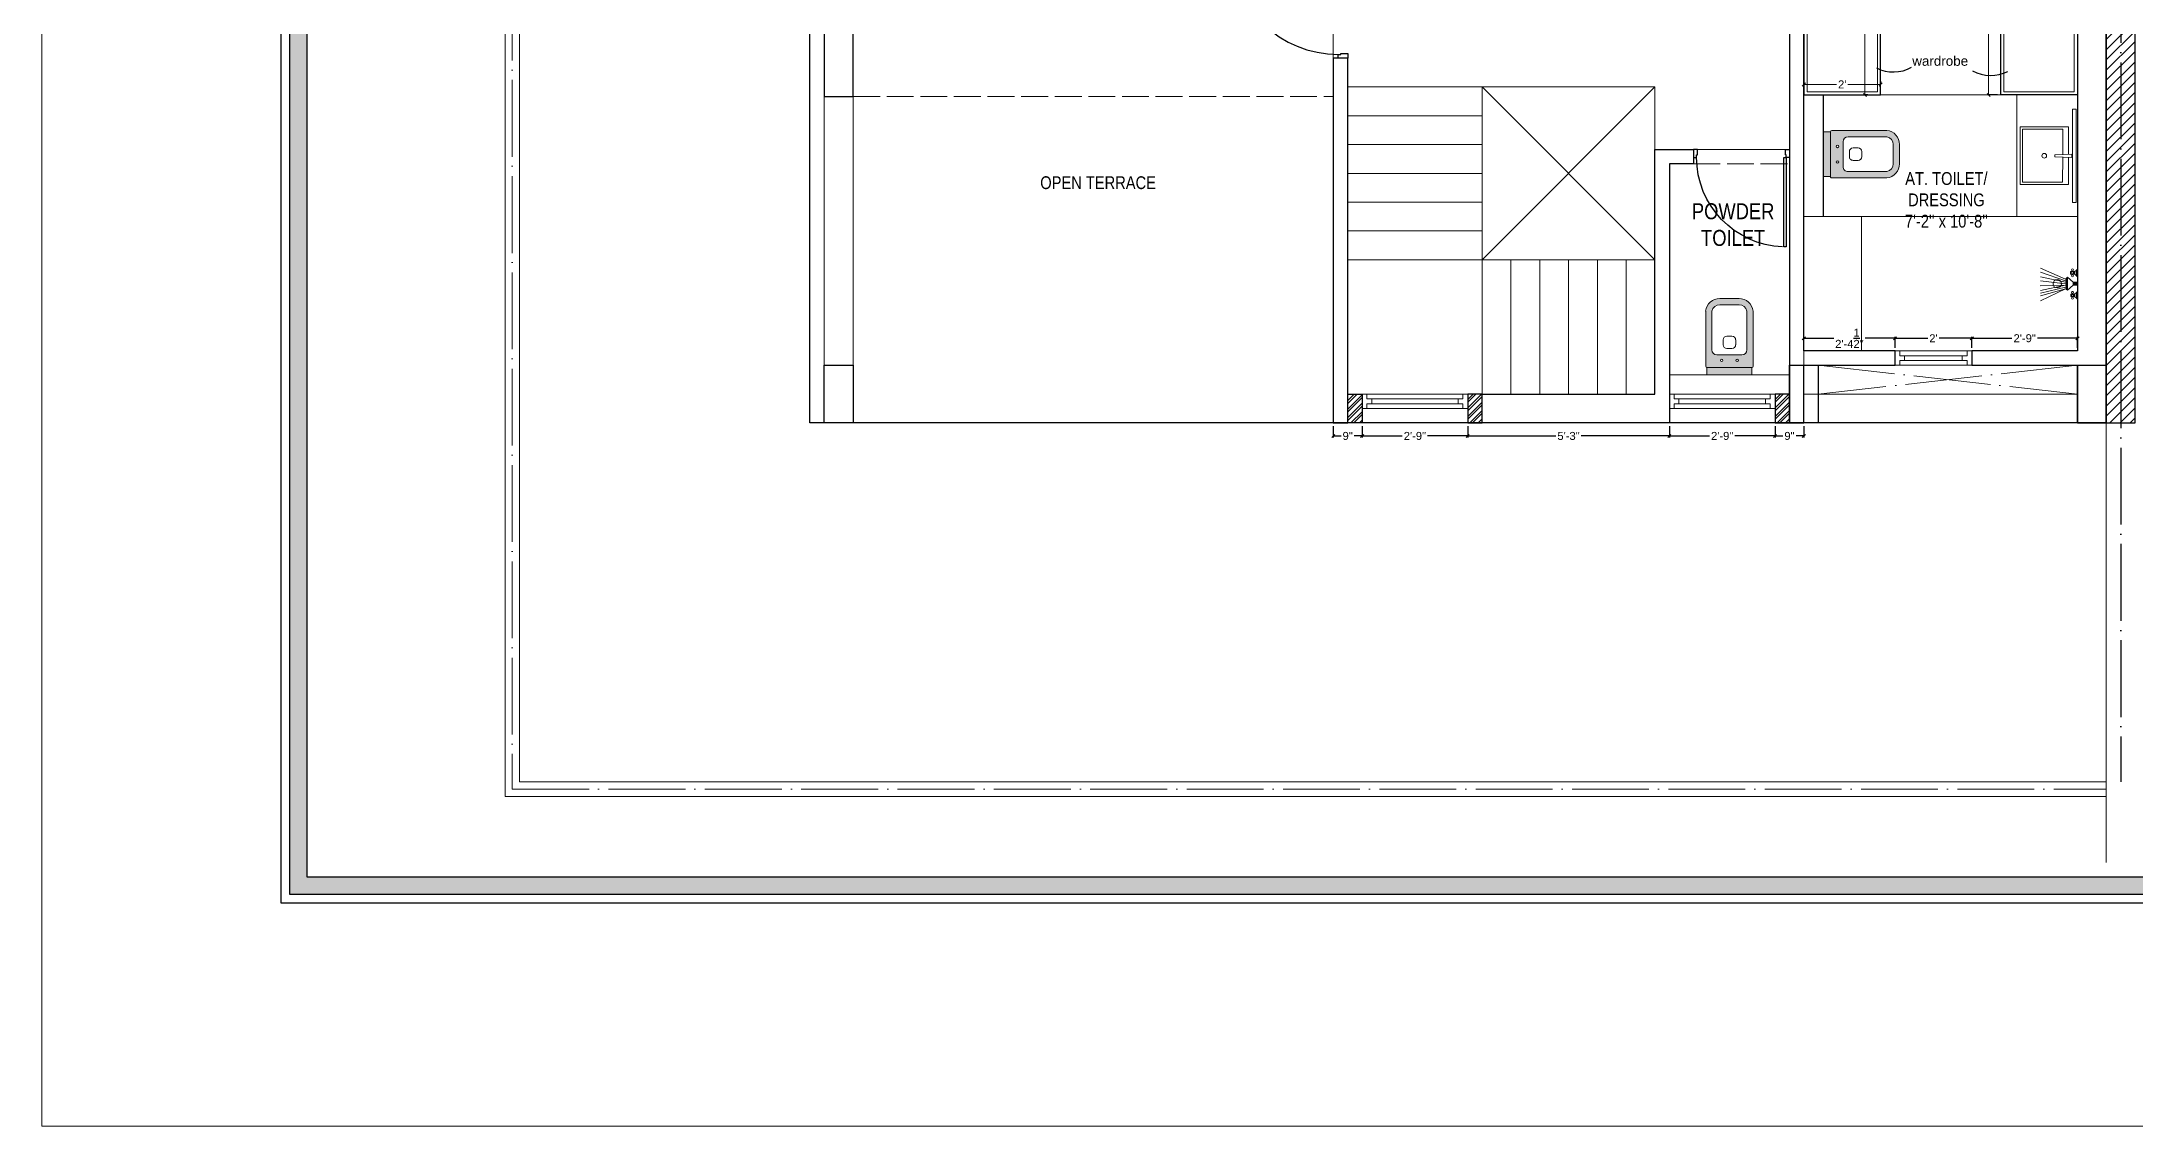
# Model space of a CAD drawing. Header units: millimetres. Extents: x 56222 to 3066687, y -650199 to -121287.
# Drawn here: x 149748 to 150402, y -178336 to -177997 of the extents above; entities that cross this region are included whole.
import ezdxf

# ---------------------------------------------------------------- set-up
doc = ezdxf.new("R2010")
doc.units = ezdxf.units.MM
doc.header["$MEASUREMENT"] = 0
doc.header["$PDMODE"] = 35
doc.linetypes.add('ACAD_ISO02W100', pattern=[15, 12, -3])
doc.linetypes.add('ACAD_ISO04W100', pattern=[30, 24, -3, 0, -3])
doc.layers.get('Defpoints').update_dxf_attribs({"color": 220})
doc.layers.add('AR DOOR', color=40, linetype='Continuous')
doc.layers.add('AR ELE-5', color=134, linetype='Continuous')
for name, color, linetype, lineweight in [('COLUMN', 1, 'Continuous', 30), ('dim05', 1, 'Continuous', 13), ('ELEVATION ( SPIRAL STAIR )', 250, 'Continuous', 9), ('FIRST FLOOR', 7, 'Continuous', 9), ('FIRST FLOOR ( TEXT )', 7, 'Continuous', 9), ('FIRST FLOOR_( STAIR )', 251, 'Continuous', 9), ('FURNITURE', 32, 'Continuous', 9), ('GROUND FLOOR', 7, 'Continuous', 9), ('GROUND FLOOR  ( HATCH )', 251, 'Continuous', 9), ('GROUND FLOOR  ( PLINE )', 251, 'Continuous', 30), ('Labelling', 1, 'Continuous', 25), ('NAME PLATE', 7, 'Continuous', 25), ('SECOND FLOOR', 7, 'Continuous', 9), ('SECOND FLOOR  ( PLINE )', 251, 'Continuous', 30), ('SECOND FLOOR ( DW_RAIL )', 7, 'Continuous', 9), ('SECOND FLOOR ( PLine )', 7, 'Continuous', 30), ('SECOND FLOOR ( TEXT )', 7, 'Continuous', 9), ('UTILITY', 48, 'Continuous', 9), ('wall', 7, 'Continuous', 30), ('X_PLOT', 1, 'Continuous', 9), ('XX~SLAB ( BEAM )~ ( DIM )', 7, 'Continuous', 9)]:
    doc.layers.add(name, color=color, linetype=linetype, lineweight=lineweight)
doc.layers.add('XX~SLAB ( PLINE )', color=251, linetype='Continuous', plot=False)
doc.styles.add('Arial', font='arial.ttf')
doc.styles.add("Cn_BT_0'-0", font='swissc.ttf')
doc.styles.add('KATHA', font='swissc.ttf')
doc.styles.get("Standard").update_dxf_attribs({"font": 'arial.ttf', "height": 6})
doc.styles.add('style4', font='ARIALN.TTF')
doc.dimstyles.new('ISO-25', dxfattribs={"dimtxt": 2.5, "dimasz": 1, "dimexe": 0.5, "dimexo": 1, "dimtad": 0, "dimdec": 1, "dimlunit": 4, "dimtxsty": 'Standard', "dimblk": 'OBLIQUE', "dimcen": 2.5, "dimclrd": 1, "dimclre": 1, "dimclrt": 5, "dimadec": 0, "dimazin": 0, "dimtfac": 1, "dimtdec": 1, "dimtmove": 0, "dimatfit": 3, "dimfxl": 1, "dimlwd": -1, "dimarcsym": 0})

# ---------------------------------------------------------------- blocks, each defined once
blk = doc.blocks.new('LAYOUT FILE')
at = {"layer": 'NAME PLATE', "true_color": 0xd39e00}
h = blk.add_hatch(color=42, dxfattribs=at)
h.paths.add_polyline_path([(3346889.83, -513806.18), (3346889.83, -514260.7), (3347535.56, -514260.7), (3347535.56, -513806.18)])
h.paths.add_polyline_path([(3346894.36, -513810.71), (3347531.03, -513810.71), (3347531.03, -514256.17), (3346894.36, -514256.17)], flags=16)
at = {"layer": 'NAME PLATE', "color": 42, "true_color": 0xd39e00}
for points in [[(3346887.56, -513803.91), (3347537.83, -513803.91), (3347537.83, -514262.96), (3346887.56, -514262.96)], [(3346889.83, -513806.18), (3347535.56, -513806.18), (3347535.56, -514260.7), (3346889.83, -514260.7)], [(3346894.36, -513810.71), (3347531.03, -513810.71), (3347531.03, -514256.17), (3346894.36, -514256.17)]]:
    blk.add_lwpolyline(points, close=True, dxfattribs=at)
blk = doc.blocks.new('A$C3EC62B37')
at = {"layer": 'FURNITURE', "lineweight": 30, "ltscale": 0.25, "true_color": 0xffffff}
h = blk.add_hatch(color=7, dxfattribs=at)
h.dxf.hatch_style = 1
h.paths.add_polyline_path([(-12.22, 0), (-12.22, 2.35), (-26.26, 2.35), (-26.26, 0)])
h.paths.add_polyline_path([(-26.26, 2.35), (-12.22, 2.35, 0.414214), (-11.83, 2.74), (-11.83, 19.96, 0.388639), (-16.24, 23.87), (-22.38, 23.87, 0.379499), (-26.65, 19.96), (-26.65, 2.74, 0.414214)])
h.paths.add_polyline_path([(-15.35, 6.26), (-23.13, 6.26, -0.414214), (-24.7, 7.83), (-24.7, 19.96, -0.349567), (-22.37, 21.91), (-16.24, 21.91, -0.364948), (-13.78, 19.96), (-13.78, 7.83, -0.414214)], flags=16)
h.paths.add_polyline_path([(-18.46, 8.22), (-20.02, 8.22, -0.414214), (-21.2, 9.39), (-21.2, 10.96, -0.414214), (-20.02, 12.13), (-18.46, 12.13, -0.414214), (-17.28, 10.96), (-17.28, 9.39, -0.414214)], flags=0)
h.paths.add_polyline_path([(-22.06, 4.53, -1), (-21.27, 4.53, -1)], flags=16)
at = {"layer": 'FURNITURE', "color": 0, "linetype": 'ByBlock', "lineweight": -2}
for p, q in [((-26.65, 2.74), (-26.65, 19.96)), ((-24.7, 7.83), (-24.7, 19.96)), ((-22.24, 23.87), (-16.24, 23.87)), ((-22.24, 21.91), (-16.24, 21.91)), ((-13.78, 7.83), (-13.78, 19.96)), ((-11.83, 2.74), (-11.83, 19.96)), ((-21.2, 9.39), (-21.2, 10.96)), ((-20.02, 12.13), (-18.46, 12.13)), ((-20.02, 8.22), (-18.46, 8.22)), ((-17.28, 9.39), (-17.28, 10.96)), ((-26.26, 2.35), (-12.22, 2.35)), ((-26.26, 2.35), (-26.26, 0)), ((-26.26, 0), (-12.22, 0)), ((-26.26, 0), (-12.22, 0)), ((-23.13, 6.26), (-15.35, 6.26)), ((-12.22, 2.35), (-12.22, 0))]:
    blk.add_line(p, q, dxfattribs=at)
for centre in [(-21.66, 4.53), (-16.81, 4.53)]:
    blk.add_circle(centre, 0.391, dxfattribs=at)
for centre, radius, start, end in [((-22.31, 19.5), 4.37, 89.08725, 174.03952), ((-22.31, 19.48), 2.44, 88.43702, 168.63483), ((-16.17, 19.5), 4.37, 5.96048, 90.91275), ((-16.17, 19.48), 2.44, 11.36517, 91.56298), ((-23.13, 7.83), 1.57, 180, 270), ((-20.02, 10.96), 1.17, 90, 180), ((-20.02, 9.39), 1.17, 180, 270), ((-18.46, 10.96), 1.17, 0, 90), ((-18.46, 9.39), 1.17, 270, 0), ((-15.35, 7.83), 1.57, 270, 0), ((-26.26, 2.74), 0.391, 180, 270), ((-12.22, 2.74), 0.391, 270, 0)]:
    blk.add_arc(centre, radius, start, end, dxfattribs=at)
blk = doc.blocks.new('*U571')
for points in [[(-40, 0), (0, 0), (0, 30), (10, 30), (10, 100), (-40, 100)], [(0, 0), (0, -1120), (30, -1120), (30, 0)], [(1160, 0), (1120, 0), (1120, 30), (1110, 30), (1110, 100), (1160, 100)]]:
    blk.add_lwpolyline(points, close=True)
at = {"layer": 'AR ELE-5', "linetype": 'ByBlock', "ltscale": 15}
blk.add_arc((-2, 1), 1122, 272.373, 359.9653, dxfattribs=at)
blk = doc.blocks.new('*U255')
for points in [[(0, 0), (0, 1120), (-30, 1120), (-30, 0)], [(40, 0), (0, 0), (0, -30), (-10, -30), (-10, -100), (40, -100)], [(-1160, 0), (-1120, 0), (-1120, -30), (-1110, -30), (-1110, -100), (-1160, -100)]]:
    blk.add_lwpolyline(points, close=True)
at = {"layer": 'AR ELE-5', "linetype": 'ByBlock', "ltscale": 15}
blk.add_arc((2, -1), 1122, 92.373, 179.9653, dxfattribs=at)
blk = doc.blocks.new('_Oblique')
at = {"layer": 'wall', "color": 0, "lineweight": -2}
blk.add_line((-0.5, -0.5), (0.5, 0.5), dxfattribs=at)
blk = doc.blocks.new('*D578')
at = {"layer": 'Defpoints', "color": 0, "transparency": 16777216}
for p in [(150359.57, -177966.61), (150355.8, -178014.11), (150359.57, -178014.11)]:
    blk.add_point(p, dxfattribs=at)
at = {"layer": 'dim05', "color": 1, "linetype": 'Continuous', "lineweight": -2, "transparency": 16777216}
for p, q in [((150358.57, -177966.61), (150355.3, -177966.61)), ((150358.57, -178014.11), (150355.3, -178014.11))]:
    blk.add_line(p, q, dxfattribs=at)
at = {"layer": 'dim05', "color": 1, "linetype": 'Continuous', "transparency": 16777216}
for p, q in [((150355.8, -177966.61), (150355.8, -177988.53)), ((150355.8, -178014.11), (150355.8, -177992.18))]:
    blk.add_line(p, q, dxfattribs=at)
at = {"layer": 'dim05', "color": 1, "transparency": 16777216}
for p, rotation in [((150355.8, -177966.61), 90), ((150355.8, -178014.11), 270)]:
    blk.add_blockref('_Oblique', p, dxfattribs=dict(at, rotation=rotation))
at = {"layer": 'dim05', "color": 5, "lineweight": 25, "transparency": 16777216, "insert": (150355.8, -177990.36), "char_height": 2.5, "attachment_point": 5, "rotation": 90, "style": 'Arial'}
blk.add_mtext("4'", dxfattribs=at)
blk = doc.blocks.new('*D579')
at = {"layer": 'Defpoints', "color": 0, "transparency": 16777216}
for p in [(150319.07, -177966.61), (150317.18, -178014.11), (150319.07, -178014.11)]:
    blk.add_point(p, dxfattribs=at)
at = {"layer": 'dim05', "color": 1, "linetype": 'Continuous', "lineweight": -2, "transparency": 16777216}
for p, q in [((150318.07, -177966.61), (150316.68, -177966.61)), ((150318.07, -178014.11), (150316.68, -178014.11))]:
    blk.add_line(p, q, dxfattribs=at)
at = {"layer": 'dim05', "color": 1, "linetype": 'Continuous', "transparency": 16777216}
for p, q in [((150317.18, -177966.61), (150317.18, -177988.53)), ((150317.18, -178014.11), (150317.18, -177992.18))]:
    blk.add_line(p, q, dxfattribs=at)
at = {"layer": 'dim05', "color": 1, "transparency": 16777216}
for p, rotation in [((150317.18, -177966.61), 90), ((150317.18, -178014.11), 270)]:
    blk.add_blockref('_Oblique', p, dxfattribs=dict(at, rotation=rotation))
at = {"layer": 'dim05', "color": 5, "lineweight": 25, "transparency": 16777216, "insert": (150317.18, -177990.36), "char_height": 2.5, "attachment_point": 5, "rotation": 90, "style": 'Arial'}
blk.add_mtext("4'", dxfattribs=at)
blk = doc.blocks.new('*D580')
at = {"layer": 'Defpoints', "color": 0, "transparency": 16777216}
for p in [(150298.07, -178010.8), (150322.07, -178010.8), (150322.07, -178010.8)]:
    blk.add_point(p, dxfattribs=at)
at = {"layer": 'dim05', "color": 1, "linetype": 'Continuous', "lineweight": -2, "transparency": 16777216}
for p, q in [((150298.07, -178009.8), (150298.07, -178010.3)), ((150322.07, -178009.8), (150322.07, -178010.3))]:
    blk.add_line(p, q, dxfattribs=at)
at = {"layer": 'dim05', "color": 1, "linetype": 'Continuous', "transparency": 16777216}
for p, q in [((150298.07, -178010.8), (150308.28, -178010.8)), ((150322.07, -178010.8), (150311.87, -178010.8))]:
    blk.add_line(p, q, dxfattribs=at)
at = {"layer": 'dim05', "color": 1, "transparency": 16777216, "rotation": 180}
blk.add_blockref('_Oblique', (150298.07, -178010.8), dxfattribs=at)
at = {"layer": 'dim05', "color": 1, "transparency": 16777216}
blk.add_blockref('_Oblique', (150322.07, -178010.8), dxfattribs=at)
at = {"layer": 'dim05', "color": 5, "lineweight": 25, "transparency": 16777216, "insert": (150310.07, -178010.8), "char_height": 2.5, "attachment_point": 5, "style": 'Arial'}
blk.add_mtext("2'", dxfattribs=at)
blk = doc.blocks.new('A$C07311617')
at = {"layer": 'UTILITY'}
h = blk.add_hatch(color=7, dxfattribs=at)
h.paths.add_polyline_path([(-3.13, 2.02), (-3.13, 0), (-3.74, 0), (-3.74, 0.46), (-3.74, 1.42)])
h.paths.add_polyline_path([(-3.13, 0), (-3.13, -0.46), (-3.13, -2.02), (-3.74, -1.59), (-3.74, -0.46), (-3.74, 0)])
h = blk.add_hatch(color=7, dxfattribs=at)
h.paths.add_polyline_path([(0, 0.46), (0, 0), (-1.35, 0), (-1.35, 0.46)])
h.paths.add_polyline_path([(0, 0), (0, -0.46), (-1.35, -0.46), (-1.35, 0)])
at = {"layer": 'UTILITY', "color": 7}
for p, q in [((-3.74, 1.42), (-11.52, 4.9)), ((-3.74, 0.94), (-11.52, 3.66)), ((-3.74, 0.46), (-11.52, 2.15)), ((-3.74, 0), (-11.52, 0.93)), ((-3.13, 2.02), (-3.74, 1.42)), ((-3.13, -0.46), (-3.13, 2.02)), ((-1.35, 0.46), (-3.13, 2.02)), ((-3.13, 0.46), (-3.13, 1.42)), ((-1.74, 3.79), (-1.74, 4.05)), ((-1.74, 2.99), (-1.74, 2.72)), ((-1.47, 3.79), (-1.47, 4.05)), ((-1.47, 2.99), (-1.47, 2.72)), ((-1.35, -0.46), (-1.35, 0.46)), ((-1.35, 0.46), (0, 0.46)), ((-0.8, 3.9), (-0.8, 2.88)), ((-0.27, 2.44), (-0.27, 4.33)), ((0, -0.46), (0, 0.46)), ((-3.74, -0.46), (-11.62, -0.61)), ((-3.74, -0.46), (-11.57, -2.09)), ((-3.74, -1.03), (-11.52, -2.96)), ((-3.74, -1.59), (-11.52, -5.3)), ((-3.74, -1.59), (-11.52, -3.73)), ((-3.74, -1.59), (-3.13, -2.02)), ((-3.13, -0.46), (-3.13, -2.02)), ((-1.35, -0.46), (-3.13, -2.02)), ((-1.74, -3.22), (-1.74, -2.95)), ((-1.74, -4.02), (-1.74, -4.29)), ((-1.47, -3.22), (-1.47, -2.95)), ((-1.47, -4.02), (-1.47, -4.29)), ((-1.35, -0.46), (0, -0.46)), ((-0.8, -4.13), (-0.8, -3.11)), ((-0.27, -2.68), (-0.27, -4.56))]:
    blk.add_line(p, q, dxfattribs=at)
for points in [[(-1.35, 0.46), (-3.13, 2.02)], [(-3.13, -2.02), (-1.35, -0.46)]]:
    blk.add_lwpolyline(points, dxfattribs=at)
for points in [[(-1.07, 2.99), (-2.14, 2.99), (-2.14, 3.79), (-1.07, 3.79)], [(-1.07, -3.22), (-2.14, -3.22), (-2.14, -4.02), (-1.07, -4.02)]]:
    blk.add_lwpolyline(points, close=True, dxfattribs=at)
for centre, radius in [((-6.31, 0), 1.33), ((-1.6, 4.32), 0.298), ((-1.6, 3.39), 0.298), ((-1.6, 2.45), 0.298), ((-1.6, -2.69), 0.298), ((-1.6, -3.62), 0.298), ((-1.6, -4.55), 0.298)]:
    blk.add_circle(centre, radius, dxfattribs=at)
for centre, start, end in [((-1.47, 5.26), 285.25514, 344.74494), ((-1.47, 1.52), 15.25506, 74.74486), ((-1.47, -1.75), 285.25514, 344.74494), ((-1.47, -5.49), 15.25506, 74.74486)]:
    blk.add_arc(centre, 1.52, start, end, dxfattribs=at)
blk = doc.blocks.new('*D586')
at = {"layer": 'Defpoints', "color": 0, "transparency": 16777216}
for p in [(150151.07, -178116.61), (150160.07, -178116.61), (150160.07, -178120.7)]:
    blk.add_point(p, dxfattribs=at)
at = {"layer": 'dim05', "color": 5, "linetype": 'Continuous', "lineweight": -2, "transparency": 16777216}
for p, q in [((150151.07, -178117.61), (150151.07, -178121.2)), ((150160.07, -178117.61), (150160.07, -178121.2))]:
    blk.add_line(p, q, dxfattribs=at)
at = {"layer": 'dim05', "color": 5, "linetype": 'Continuous', "lineweight": 30, "transparency": 16777216}
for p, q in [((150151.07, -178120.7), (150153.51, -178120.7)), ((150160.07, -178120.7), (150157.63, -178120.7))]:
    blk.add_line(p, q, dxfattribs=at)
at = {"layer": 'dim05', "color": 5, "lineweight": 30, "transparency": 16777216, "rotation": 180}
blk.add_blockref('_Oblique', (150151.07, -178120.7), dxfattribs=at)
at = {"layer": 'dim05', "color": 5, "lineweight": 30, "transparency": 16777216}
blk.add_blockref('_Oblique', (150160.07, -178120.7), dxfattribs=at)
at = {"layer": 'dim05', "color": 5, "lineweight": 30, "transparency": 16777216, "insert": (150155.57, -178120.7), "char_height": 2.5, "attachment_point": 5, "style": 'Arial'}
blk.add_mtext('9"', dxfattribs=at)
blk = doc.blocks.new('*D587')
at = {"layer": 'Defpoints', "color": 0, "transparency": 16777216}
for p in [(150160.07, -178116.61), (150193.07, -178116.61), (150193.07, -178120.7)]:
    blk.add_point(p, dxfattribs=at)
at = {"layer": 'dim05', "color": 5, "linetype": 'Continuous', "lineweight": -2, "transparency": 16777216}
for p, q in [((150160.07, -178117.61), (150160.07, -178121.2)), ((150193.07, -178117.61), (150193.07, -178121.2))]:
    blk.add_line(p, q, dxfattribs=at)
at = {"layer": 'dim05', "color": 5, "linetype": 'Continuous', "lineweight": 30, "transparency": 16777216}
for p, q in [((150160.07, -178120.7), (150172.6, -178120.7)), ((150193.07, -178120.7), (150180.54, -178120.7))]:
    blk.add_line(p, q, dxfattribs=at)
at = {"layer": 'dim05', "color": 5, "lineweight": 30, "transparency": 16777216, "rotation": 180}
blk.add_blockref('_Oblique', (150160.07, -178120.7), dxfattribs=at)
at = {"layer": 'dim05', "color": 5, "lineweight": 30, "transparency": 16777216}
blk.add_blockref('_Oblique', (150193.07, -178120.7), dxfattribs=at)
at = {"layer": 'dim05', "color": 5, "lineweight": 30, "transparency": 16777216, "insert": (150176.57, -178120.7), "char_height": 2.5, "attachment_point": 5, "style": 'Arial'}
blk.add_mtext('2\'-9"', dxfattribs=at)
blk = doc.blocks.new('*D588')
at = {"layer": 'Defpoints', "color": 0, "transparency": 16777216}
for p in [(150193.07, -178116.61), (150256.07, -178116.61), (150256.07, -178120.7)]:
    blk.add_point(p, dxfattribs=at)
at = {"layer": 'dim05', "color": 5, "linetype": 'Continuous', "lineweight": -2, "transparency": 16777216}
for p, q in [((150193.07, -178117.61), (150193.07, -178121.2)), ((150256.07, -178117.61), (150256.07, -178121.2))]:
    blk.add_line(p, q, dxfattribs=at)
at = {"layer": 'dim05', "color": 5, "linetype": 'Continuous', "lineweight": 30, "transparency": 16777216}
for p, q in [((150193.07, -178120.7), (150220.62, -178120.7)), ((150256.07, -178120.7), (150228.52, -178120.7))]:
    blk.add_line(p, q, dxfattribs=at)
at = {"layer": 'dim05', "color": 5, "lineweight": 30, "transparency": 16777216, "rotation": 180}
blk.add_blockref('_Oblique', (150193.07, -178120.7), dxfattribs=at)
at = {"layer": 'dim05', "color": 5, "lineweight": 30, "transparency": 16777216}
blk.add_blockref('_Oblique', (150256.07, -178120.7), dxfattribs=at)
at = {"layer": 'dim05', "color": 5, "lineweight": 30, "transparency": 16777216, "insert": (150224.57, -178120.7), "char_height": 2.5, "attachment_point": 5, "style": 'Arial'}
blk.add_mtext('5\'-3"', dxfattribs=at)
blk = doc.blocks.new('*D589')
at = {"layer": 'Defpoints', "color": 0, "transparency": 16777216}
for p in [(150256.07, -178116.61), (150289.07, -178116.61), (150289.07, -178120.7)]:
    blk.add_point(p, dxfattribs=at)
at = {"layer": 'dim05', "color": 5, "linetype": 'Continuous', "lineweight": -2, "transparency": 16777216}
for p, q in [((150256.07, -178117.61), (150256.07, -178121.2)), ((150289.07, -178117.61), (150289.07, -178121.2))]:
    blk.add_line(p, q, dxfattribs=at)
at = {"layer": 'dim05', "color": 5, "linetype": 'Continuous', "lineweight": 30, "transparency": 16777216}
for p, q in [((150256.07, -178120.7), (150268.6, -178120.7)), ((150289.07, -178120.7), (150276.54, -178120.7))]:
    blk.add_line(p, q, dxfattribs=at)
at = {"layer": 'dim05', "color": 5, "lineweight": 30, "transparency": 16777216, "rotation": 180}
blk.add_blockref('_Oblique', (150256.07, -178120.7), dxfattribs=at)
at = {"layer": 'dim05', "color": 5, "lineweight": 30, "transparency": 16777216}
blk.add_blockref('_Oblique', (150289.07, -178120.7), dxfattribs=at)
at = {"layer": 'dim05', "color": 5, "lineweight": 30, "transparency": 16777216, "insert": (150272.57, -178120.7), "char_height": 2.5, "attachment_point": 5, "style": 'Arial'}
blk.add_mtext('2\'-9"', dxfattribs=at)
blk = doc.blocks.new('*D590')
at = {"layer": 'Defpoints', "color": 0, "transparency": 16777216}
for p in [(150289.07, -178116.61), (150298.07, -178116.61), (150298.07, -178120.7)]:
    blk.add_point(p, dxfattribs=at)
at = {"layer": 'dim05', "color": 5, "linetype": 'Continuous', "lineweight": -2, "transparency": 16777216}
for p, q in [((150289.07, -178117.61), (150289.07, -178121.2)), ((150298.07, -178117.61), (150298.07, -178121.2))]:
    blk.add_line(p, q, dxfattribs=at)
at = {"layer": 'dim05', "color": 5, "linetype": 'Continuous', "lineweight": 30, "transparency": 16777216}
for p, q in [((150289.07, -178120.7), (150291.51, -178120.7)), ((150298.07, -178120.7), (150295.63, -178120.7))]:
    blk.add_line(p, q, dxfattribs=at)
at = {"layer": 'dim05', "color": 5, "lineweight": 30, "transparency": 16777216, "rotation": 180}
blk.add_blockref('_Oblique', (150289.07, -178120.7), dxfattribs=at)
at = {"layer": 'dim05', "color": 5, "lineweight": 30, "transparency": 16777216}
blk.add_blockref('_Oblique', (150298.07, -178120.7), dxfattribs=at)
at = {"layer": 'dim05', "color": 5, "lineweight": 30, "transparency": 16777216, "insert": (150293.57, -178120.7), "char_height": 2.5, "attachment_point": 5, "style": 'Arial'}
blk.add_mtext('9"', dxfattribs=at)
blk = doc.blocks.new('*D591')
at = {"layer": 'Defpoints', "color": 0, "transparency": 16777216}
for p in [(150326.57, -178090.16), (150298.07, -178094.11), (150326.57, -178094.11)]:
    blk.add_point(p, dxfattribs=at)
at = {"layer": 'dim05', "color": 5, "linetype": 'Continuous', "lineweight": -2, "transparency": 16777216}
for p, q in [((150298.07, -178093.11), (150298.07, -178089.66)), ((150326.57, -178093.11), (150326.57, -178089.66))]:
    blk.add_line(p, q, dxfattribs=at)
at = {"layer": 'dim05', "color": 5, "linetype": 'Continuous', "lineweight": 30, "transparency": 16777216}
for p, q in [((150298.07, -178090.16), (150307.44, -178090.16)), ((150326.57, -178090.16), (150317.2, -178090.16))]:
    blk.add_line(p, q, dxfattribs=at)
at = {"layer": 'dim05', "color": 5, "lineweight": 30, "transparency": 16777216, "rotation": 180}
blk.add_blockref('_Oblique', (150298.07, -178090.16), dxfattribs=at)
at = {"layer": 'dim05', "color": 5, "lineweight": 30, "transparency": 16777216}
blk.add_blockref('_Oblique', (150326.57, -178090.16), dxfattribs=at)
at = {"layer": 'dim05', "color": 5, "lineweight": 30, "transparency": 16777216, "insert": (150312.32, -178090.16), "char_height": 2.5, "attachment_point": 5, "style": 'Arial'}
blk.add_mtext('2\'-4{\\H1x;\\S1/2;}"', dxfattribs=at)
blk = doc.blocks.new('*D582')
at = {"layer": 'Defpoints', "color": 0, "transparency": 16777216}
for p in [(150350.57, -178090.16), (150326.57, -178094.11), (150350.57, -178094.11)]:
    blk.add_point(p, dxfattribs=at)
at = {"layer": 'dim05', "color": 5, "linetype": 'Continuous', "lineweight": -2, "transparency": 16777216}
for p, q in [((150326.57, -178093.11), (150326.57, -178089.66)), ((150350.57, -178093.11), (150350.57, -178089.66))]:
    blk.add_line(p, q, dxfattribs=at)
at = {"layer": 'dim05', "color": 5, "linetype": 'Continuous', "lineweight": 30, "transparency": 16777216}
for p, q in [((150326.57, -178090.16), (150336.77, -178090.16)), ((150350.57, -178090.16), (150340.36, -178090.16))]:
    blk.add_line(p, q, dxfattribs=at)
at = {"layer": 'dim05', "color": 5, "lineweight": 30, "transparency": 16777216, "rotation": 180}
blk.add_blockref('_Oblique', (150326.57, -178090.16), dxfattribs=at)
at = {"layer": 'dim05', "color": 5, "lineweight": 30, "transparency": 16777216}
blk.add_blockref('_Oblique', (150350.57, -178090.16), dxfattribs=at)
at = {"layer": 'dim05', "color": 5, "lineweight": 30, "transparency": 16777216, "insert": (150338.57, -178090.16), "char_height": 2.5, "attachment_point": 5, "style": 'Arial'}
blk.add_mtext("2'", dxfattribs=at)
blk = doc.blocks.new('*D583')
at = {"layer": 'Defpoints', "color": 0, "transparency": 16777216}
for p in [(150383.57, -178090.16), (150350.57, -178094.11), (150383.57, -178094.11)]:
    blk.add_point(p, dxfattribs=at)
at = {"layer": 'dim05', "color": 5, "linetype": 'Continuous', "lineweight": -2, "transparency": 16777216}
for p, q in [((150350.57, -178093.11), (150350.57, -178089.66)), ((150383.57, -178093.11), (150383.57, -178089.66))]:
    blk.add_line(p, q, dxfattribs=at)
at = {"layer": 'dim05', "color": 5, "linetype": 'Continuous', "lineweight": 30, "transparency": 16777216}
for p, q in [((150350.57, -178090.16), (150363.1, -178090.16)), ((150383.57, -178090.16), (150371.04, -178090.16))]:
    blk.add_line(p, q, dxfattribs=at)
at = {"layer": 'dim05', "color": 5, "lineweight": 30, "transparency": 16777216, "rotation": 180}
blk.add_blockref('_Oblique', (150350.57, -178090.16), dxfattribs=at)
at = {"layer": 'dim05', "color": 5, "lineweight": 30, "transparency": 16777216}
blk.add_blockref('_Oblique', (150383.57, -178090.16), dxfattribs=at)
at = {"layer": 'dim05', "color": 5, "lineweight": 30, "transparency": 16777216, "insert": (150367.07, -178090.16), "char_height": 2.5, "attachment_point": 5, "style": 'Arial'}
blk.add_mtext('2\'-9"', dxfattribs=at)

msp = doc.modelspace()

# ---------------------------------------------------------------- hatches: boundary and pattern name
at = {"layer": 'GROUND FLOOR  ( HATCH )'}
h = msp.add_hatch(dxfattribs=at)
h.set_pattern_fill('ANSI31', color=6, scale=18, style=0)
h.set_pattern_definition([(45, (33860.8856, -15497.4311), (-1.590990258, 1.590990258), [])])
h.paths.add_polyline_path([(150401.5716, -177773.1055), (150392.5716, -177773.1055), (150392.5716, -178116.6055), (150401.5716, -178116.6055)])
at = {"layer": 'GROUND FLOOR  ( PLINE )', "lineweight": 5}
h = msp.add_hatch(dxfattribs=at)
h.set_pattern_fill('ANSI32', color=3, scale=5)
h.set_pattern_definition([(45, (923.928, -729.5628), (-1.325825215, 1.325825215), []), (45, (924.812, -729.5628), (-1.325825215, 1.325825215), [])])
h.paths.add_polyline_path([(150160.0716, -178107.6055), (150155.5716, -178107.6055), (150155.5716, -178116.6055), (150160.0716, -178116.6055)])
h.paths.add_polyline_path([(150197.5716, -178107.6055), (150193.0716, -178107.6055), (150193.0716, -178116.6055), (150197.5716, -178116.6055)])
h.paths.add_polyline_path([(150293.5716, -178107.6055), (150293.5716, -178116.6055)], flags=17)
h = msp.add_hatch(dxfattribs=at)
h.set_pattern_fill('ANSI32', color=3, scale=5)
h.set_pattern_definition([(45, (1019.928, -729.5628), (-1.325825215, 1.325825215), []), (45, (1020.812, -729.5628), (-1.325825215, 1.325825215), [])])
h.paths.add_polyline_path([(150293.5716, -178107.6055), (150289.0716, -178107.6055), (150289.0716, -178116.6055), (150293.5716, -178116.6055)])
h.paths.add_polyline_path([(150389.5716, -178107.6055), (150389.5716, -178116.6055)], flags=17)

# ---------------------------------------------------------------- linework, layer by layer
at = {"layer": 'COLUMN'}
for points in [[(149992.0716, -178098.6055), (150001.0716, -178098.6055), (150001.0716, -178116.6055), (149992.0716, -178116.6055)], [(150293.5716, -178098.6055), (150302.5716, -178098.6055), (150302.5716, -178116.6055), (150293.5716, -178116.6055)], [(150383.5716, -178098.6055), (150392.5716, -178098.6055), (150392.5716, -178116.6055), (150383.5716, -178116.6055)]]:
    msp.add_lwpolyline(points, close=True, dxfattribs=at)
at = {"layer": 'ELEVATION ( SPIRAL STAIR )', "color": 5}
msp.add_lwpolyline([(150382.0243, -178047.6651), (150383.1809, -178047.6651), (150383.1809, -178018.5662), (150382.0243, -178018.5662)], close=True, dxfattribs=at)
at = {"layer": 'FIRST FLOOR', "color": 1}
msp.add_line((150197.5716, -178107.6055), (150197.5716, -178116.6055), dxfattribs=at)
at = {"layer": 'FIRST FLOOR_( STAIR )'}
for p, q in [((150197.5716, -178011.6055), (150155.5716, -178011.6055)), ((150197.5716, -178011.6055), (150197.5716, -178107.6055)), ((150197.5716, -178020.6055), (150155.5716, -178020.6055)), ((150197.5716, -178029.6055), (150155.5716, -178029.6055)), ((150197.5716, -178038.6055), (150155.5716, -178038.6055)), ((150197.5716, -178047.6055), (150155.5716, -178047.6055)), ((150197.5716, -178056.6055), (150155.5716, -178056.6055)), ((150251.5716, -178065.6055), (150155.5716, -178065.6055)), ((150206.5716, -178065.6055), (150206.5716, -178107.6055)), ((150215.5716, -178065.6055), (150215.5716, -178107.6055)), ((150224.5716, -178065.6055), (150224.5716, -178107.6055)), ((150233.5716, -178065.6055), (150233.5716, -178107.6055)), ((150242.5716, -178065.6055), (150242.5716, -178107.6055))]:
    msp.add_line(p, q, dxfattribs=at)
at = {"layer": 'FURNITURE'}
msp.add_line((150364.5716, -178052.1055), (150364.5716, -178014.1055), dxfattribs=at)
at = {"layer": 'FURNITURE', "lineweight": 30}
msp.add_lwpolyline([(150298.0716, -177966.6055), (150298.0716, -178014.1055), (150322.0716, -178014.1055), (150322.0716, -177966.6055), (150298.0716, -177966.6055)], dxfattribs=at)
at = {"layer": 'FURNITURE'}
for points in [[(150299.0716, -177967.6055), (150299.0716, -178013.1055), (150321.0716, -178013.1055), (150321.0716, -177967.6055)], [(150382.5716, -177967.6055), (150382.5716, -178013.1055), (150360.5716, -178013.1055), (150360.5716, -177967.6055)], [(150376.5304, -178032.8263), (150376.53, -178033.3979), (150381.8268, -178033.6558), (150381.8275, -178032.5756)], [(150298.0716, -178052.1055), (150316.0716, -178052.1055), (150316.0716, -178094.1055), (150298.0716, -178094.1055)]]:
    msp.add_lwpolyline(points, close=True, dxfattribs=at)
at = {"layer": 'FURNITURE', "lineweight": 30}
msp.add_lwpolyline([(150359.5716, -177966.6055), (150383.5716, -177966.6055), (150383.5716, -178014.1055), (150359.5716, -178014.1055)], close=True, dxfattribs=at)
at = {"layer": 'FURNITURE'}
for points in [[(150380.7466, -178033.6032), (150380.7321, -178042.1143), (150365.6382, -178042.1055), (150365.6588, -178024.1055), (150380.7528, -178024.1143), (150380.7472, -178032.6267)], [(150378.9462, -178033.5156), (150378.9322, -178041.3929), (150366.3588, -178041.3858), (150366.3785, -178024.8262), (150378.9519, -178024.8332), (150378.9468, -178032.7119)]]:
    msp.add_lwpolyline(points, dxfattribs=at)
msp.add_circle((150373.1852, -178033.1099), 0.7202, dxfattribs=at)
at = {"layer": 'GROUND FLOOR'}
for p, q in [((150392.5716, -177733.0566), (150392.5716, -178253.9895)), ((149892.3216, -177766.3555), (149892.3216, -178233.3555)), ((149896.8216, -177770.8555), (149896.8216, -178228.8555)), ((150298.0716, -178014.1055), (150383.5716, -178014.1055)), ((150298.0716, -178052.1055), (150383.5716, -178052.1055)), ((149896.8216, -178228.8555), (150392.5716, -178228.8555)), ((149892.3216, -178233.3555), (150392.5716, -178233.3555))]:
    msp.add_line(p, q, dxfattribs=at)
at = {"layer": 'GROUND FLOOR', "color": 1, "linetype": 'ACAD_ISO04W100'}
msp.add_line((150397.0716, -177733.0566), (150397.0716, -178116.6055), dxfattribs=at)
msp.add_lwpolyline([(150392.5716, -177768.6055), (149894.5716, -177768.6055), (149894.5716, -178231.1055), (150392.5716, -178231.1055)], dxfattribs=at)
at = {"layer": 'GROUND FLOOR', "color": 6, "lineweight": 30}
msp.add_lwpolyline([(150401.5716, -177773.1055), (150392.5716, -177773.1055), (150392.5716, -178116.6055), (150401.5716, -178116.6055)], close=True, dxfattribs=at)
at = {"layer": 'GROUND FLOOR  ( PLINE )'}
msp.add_lwpolyline([(150304.0716, -178014.1055), (150304.0716, -178052.1055)], dxfattribs=at)
at = {"layer": 'GROUND FLOOR  ( PLINE )', "color": 3}
for points in [[(150155.5716, -178107.6055), (150160.0716, -178107.6055), (150160.0716, -178116.6055), (150155.5716, -178116.6055)], [(150197.5716, -178107.6055), (150193.0716, -178107.6055), (150193.0716, -178116.6055), (150197.5716, -178116.6055)], [(150293.5716, -178107.6055), (150289.0716, -178107.6055), (150289.0716, -178116.6055), (150293.5716, -178116.6055)]]:
    msp.add_lwpolyline(points, close=True, dxfattribs=at)
at = {"layer": 'Labelling', "color": 1}
for centre, start, end in [((150326.0627, -177995.0423, 0.0693), 243.3276772, 298.6324734), ((150356.4751, -177996.136, 0.0693), 241.3675266, 296.6723228)]:
    msp.add_arc(centre, 11.8685, start, end, dxfattribs=at)
at = {"layer": 'SECOND FLOOR'}
for p, q in [((149992.0716, -177806.1055), (149992.0716, -178116.6055)), ((150001.0716, -178116.6055), (150001.0716, -177966.6055)), ((150151.0716, -178116.6055), (150151.0716, -177966.6055)), ((150293.5716, -177966.6055), (150293.5716, -178116.6055)), ((150298.0716, -177966.6055), (150298.0716, -178116.6055)), ((150383.5716, -177966.6055), (150383.5716, -178094.1055)), ((150151.0716, -178002.6055), (150155.5716, -178002.6055)), ((150155.5716, -178116.6055), (150155.5716, -178002.6055)), ((150001.0716, -178014.6055), (149992.0716, -178014.6055)), ((150251.5716, -178031.1055), (150251.5716, -178107.6055)), ((150293.5716, -178031.1055), (150251.5716, -178031.1055)), ((150263.5716, -178035.6055), (150256.0716, -178035.6055)), ((150256.0716, -178035.6055), (150256.0716, -178116.6055)), ((150298.0716, -178094.1055), (150383.5716, -178094.1055)), ((150298.0716, -178098.6055), (150383.5716, -178098.6055)), ((150383.5716, -178098.6055), (150383.5716, -178116.6055)), ((150293.5716, -178101.6055), (150256.0716, -178101.6055)), ((150251.5716, -178107.6055), (150155.5716, -178107.6055)), ((150293.5716, -178107.6055), (150256.0716, -178107.6055)), ((150383.5716, -178107.6055), (150298.0716, -178107.6055)), ((150392.5716, -178116.6055), (149992.0716, -178116.6055))]:
    msp.add_line(p, q, dxfattribs=at)
at = {"layer": 'SECOND FLOOR', "linetype": 'ACAD_ISO02W100', "ltscale": 0.7}
msp.add_line((150263.5716, -178035.6055), (150293.5716, -178035.6055), dxfattribs=at)
at = {"layer": 'SECOND FLOOR', "color": 1, "linetype": 'ACAD_ISO04W100'}
for p, q in [((150302.5716, -178098.6055), (150383.5716, -178107.6055)), ((150383.5716, -178098.6055), (150302.5716, -178107.6055))]:
    msp.add_line(p, q, dxfattribs=at)
at = {"layer": 'SECOND FLOOR', "color": 1, "linetype": 'ACAD_ISO02W100', "ltscale": 0.7}
msp.add_lwpolyline([(150001.0716, -178014.6055), (150151.0716, -178014.6055)], dxfattribs=at)
at = {"layer": 'SECOND FLOOR  ( PLINE )'}
for points in [[(150001.0716, -177858.6055), (150001.0716, -177810.6055), (150070.0716, -177810.6055), (150070.0716, -177806.1055), (149992.0716, -177806.1055), (149992.0716, -177856.3555), (149992.0716, -178014.6055), (150001.0716, -178014.6055), (150001.0716, -177966.6055), (150034.0716, -177966.6055), (150034.0716, -177962.1055), (150001.0716, -177962.1055)], [(150392.5716, -177806.1055), (150347.5716, -177806.1055), (150347.5716, -177810.6055), (150383.5716, -177810.6055), (150383.5716, -177962.1055), (150352.0716, -177962.1055), (150352.0716, -177966.6055), (150383.5716, -177966.6055), (150383.5716, -178094.1055), (150350.5665, -178094.1055), (150350.5665, -178098.6055), (150383.5716, -178098.6055), (150383.5716, -178116.6055), (150392.5716, -178116.6055)], [(150155.5716, -178002.6055), (150151.0716, -178002.6055), (150151.0716, -178116.6055), (150155.5716, -178116.6055)]]:
    msp.add_lwpolyline(points, close=True, dxfattribs=at)
at = {"layer": 'SECOND FLOOR ( DW_RAIL )', "color": 3}
for points in [[(150350.5665, -178094.1055), (150349.0665, -178094.1055), (150349.0665, -178095.6055), (150347.5665, -178095.6055), (150347.5665, -178097.1055), (150329.5665, -178097.1055), (150329.5665, -178095.6055), (150328.0665, -178095.6055), (150328.0665, -178094.1055), (150326.5665, -178094.1055), (150326.5665, -178098.6055), (150328.0665, -178098.6055), (150328.0665, -178097.1055), (150329.5665, -178097.1055), (150329.5665, -178095.6055), (150347.5665, -178095.6055), (150347.5665, -178097.1055), (150349.0665, -178097.1055), (150349.0665, -178098.6055), (150350.5665, -178098.6055), (150350.5665, -178094.1055), (150326.5665, -178094.1055), (150326.5665, -178098.6055), (150350.5665, -178098.6055)], [(150193.0716, -178107.6055), (150191.5716, -178107.6055), (150191.5716, -178109.1055), (150190.0716, -178109.1055), (150190.0716, -178110.6055), (150163.0716, -178110.6055), (150163.0716, -178109.1055), (150161.5716, -178109.1055), (150161.5716, -178107.6055), (150160.0716, -178107.6055), (150160.0716, -178112.1055), (150161.5716, -178112.1055), (150161.5716, -178110.6055), (150163.0716, -178110.6055), (150163.0716, -178109.1055), (150190.0716, -178109.1055), (150190.0716, -178110.6055), (150191.5716, -178110.6055), (150191.5716, -178112.1055), (150193.0716, -178112.1055), (150193.0716, -178107.6055), (150160.0716, -178107.6055), (150160.0716, -178112.1055), (150193.0716, -178112.1055)], [(150289.0716, -178107.6055), (150287.5716, -178107.6055), (150287.5716, -178109.1055), (150286.0716, -178109.1055), (150286.0716, -178110.6055), (150259.0716, -178110.6055), (150259.0716, -178109.1055), (150257.5716, -178109.1055), (150257.5716, -178107.6055), (150256.0716, -178107.6055), (150256.0716, -178112.1055), (150257.5716, -178112.1055), (150257.5716, -178110.6055), (150259.0716, -178110.6055), (150259.0716, -178109.1055), (150286.0716, -178109.1055), (150286.0716, -178110.6055), (150287.5716, -178110.6055), (150287.5716, -178112.1055), (150289.0716, -178112.1055), (150289.0716, -178107.6055), (150256.0716, -178107.6055), (150256.0716, -178112.1055), (150289.0716, -178112.1055)]]:
    msp.add_lwpolyline(points, close=True, dxfattribs=at)
at = {"layer": 'SECOND FLOOR ( PLine )'}
for points in [[(150298.0716, -178098.6055), (150326.5665, -178098.6055), (150326.5665, -178094.1055), (150298.0716, -178094.1055), (150298.0716, -177966.6055), (150322.0716, -177966.6055), (150322.0716, -177962.1055), (150293.5716, -177962.1055), (150293.5716, -177966.6055), (150293.5716, -177966.6055), (150293.5716, -178116.6055), (150298.0716, -178116.6055)], [(150256.0716, -178031.1055), (150263.5716, -178031.1055), (150263.5716, -178035.6055), (150256.0716, -178035.6055), (150256.0716, -178035.6055), (150256.0716, -178116.6055), (150197.5716, -178116.6055), (150197.5716, -178107.6055), (150251.5716, -178107.6055), (150251.5716, -178031.1055)]]:
    msp.add_lwpolyline(points, close=True, dxfattribs=at)
at = {"layer": 'X_PLOT', "linetype": 'ACAD_ISO04W100', "lineweight": 30}
msp.add_line((150397.0716, -177733.0566), (150397.0716, -178228.8555), dxfattribs=at)
at = {"layer": 'XX~SLAB ( BEAM )~ ( DIM )'}
for p, q in [((150251.5716, -178065.6055), (150197.5716, -178011.6055)), ((150197.5716, -178065.6055), (150251.5716, -178011.6055))]:
    msp.add_line(p, q, dxfattribs=at)
for points in [[(149747.6356, -177652.2174), (152273.4285, -177652.2174), (152273.4285, -178336.4491), (149747.6356, -178336.4491)], [(150197.5716, -178011.6055), (150251.5716, -178011.6055), (150251.5716, -178065.6055), (150197.5716, -178065.6055)]]:
    msp.add_lwpolyline(points, close=True, dxfattribs=at)
at = {"layer": 'XX~SLAB ( PLINE )'}
msp.add_lwpolyline([(149987.5716, -177806.1055), (150392.5716, -177806.1055), (150392.5716, -178116.6055), (150383.5716, -178116.6055), (150363.7669, -178116.6055), (150323.4298, -178116.6055), (150298.0716, -178116.6055), (150151.0716, -178116.6055), (150077.8281, -178116.6055), (149987.5716, -178116.6055)], close=True, dxfattribs=at)

# ---------------------------------------------------------------- block references
at = {"layer": 'AR DOOR', "linetype": 'ByBlock', "lineweight": -2, "extrusion": (0, 0, -1), "xscale": -0.02999999999996949, "yscale": 0.02999999999996949, "zscale": -0.02999999999996949, "rotation": 270}
msp.add_blockref('*U255', (-150152.5716, -177967.8055), dxfattribs=at)
at = {"layer": 'AR DOOR', "linetype": 'ByBlock', "lineweight": -2, "extrusion": (0, 0, -1), "xscale": 0.02500000000004618, "yscale": 0.02500000000004618, "zscale": -0.02500000000004618}
msp.add_blockref('*U571', (-150292.5716, -178033.6055), dxfattribs=at)
at = {"layer": 'FURNITURE', "rotation": 270.0000000028459}
msp.add_blockref('A$C3EC62B37', (150304.0716, -178051.8444), dxfattribs=at)
at = {"layer": 'FURNITURE', "lineweight": 18, "rotation": 0.03312803684924393}
msp.add_blockref('A$C07311617', (150383.5716, -178073.1055), dxfattribs=at)
at = {"layer": 'FURNITURE'}
msp.add_blockref('A$C3EC62B37', (150294.0605, -178101.6055), dxfattribs=at)
at = {"layer": 'NAME PLATE', "lineweight": 0, "xscale": 1.209046105522275, "yscale": 1.209046105522275, "zscale": 1.209046105522275}
msp.add_blockref('LAYOUT FILE', (-3896719.025, 443500.8401, 0.1256), dxfattribs=at)

# ---------------------------------------------------------------- texts
at = {"layer": 'FIRST FLOOR ( TEXT )', "char_height": 4, "attachment_point": 5, "style": 'KATHA'}
for s, insert in [('OPEN TERRACE', (150077.5964, -178041.5477)), ("AT. TOILET/\\PDRESSING\\P7'-2'' x 10'-8''", (150342.6113, -178046.9156))]:
    msp.add_mtext(s, dxfattribs=dict(at, insert=insert))
at = {"layer": 'Labelling', "color": 1, "insert": (150340.6701, -178003.4945, -0.0006), "char_height": 3, "width": 33.454272, "attachment_point": 5, "style": 'style4'}
msp.add_mtext('\\A1;{\\fArial|b0|i0|c0|p34;wardrobe}', dxfattribs=at)
at = {"layer": 'SECOND FLOOR ( TEXT )', "insert": (150275.9903, -178054.653), "char_height": 5, "attachment_point": 5, "style": "Cn_BT_0'-0"}
msp.add_mtext('POWDER\\PTOILET', dxfattribs=at)

# ---------------------------------------------------------------- dimensions: what is measured, and where the dimension line sits
at = {"layer": 'dim05', "color": 27, "lineweight": 25, "true_color": 0x7d5120}
for base, p1, p2, picture, middle in [((150317.176406319, -178014.105503854), (150319.0716453182, -177966.6055038539), (150319.0716453182, -178014.105503854), '*D579', (150317.176406319, -177990.355503854)), ((150355.801094815, -178014.105503854), (150359.5716453182, -177966.6055038539), (150359.5716453182, -178014.105503854), '*D578', (150355.801094815, -177990.355503854))]:
    dim = msp.add_linear_dim(base=base, p1=p1, p2=p2, angle=90, dimstyle='ISO-25', override={"dimdec": 0, "dimtxsty": 'Arial'}, dxfattribs=at)
    dim.commit()
    dim.dimension.update_dxf_attribs({"geometry": picture, "text_midpoint": middle})
dim = msp.add_linear_dim(base=(150322.0716, -178010.7975), p1=(150298.0716, -178010.7975), p2=(150322.0716, -178010.7975), dimstyle='ISO-25', override={"dimtxsty": 'Arial'}, dxfattribs=at)
dim.commit()
dim.dimension.update_dxf_attribs({"geometry": '*D580', "text_midpoint": (150310.0716, -178010.7975)})
at = {"layer": 'dim05', "color": 27, "lineweight": 30, "true_color": 0x7d5120}
for base, p1, p2, picture, middle in [((150326.5662, -178090.163), (150298.0717, -178094.1055), (150326.5662, -178094.1055), '*D591', (150312.3189, -178090.163)), ((150350.5667, -178090.163), (150326.5662, -178094.1055), (150350.5667, -178094.1055), '*D582', (150338.5664, -178090.163)), ((150383.5716, -178090.163), (150350.5667, -178094.1055), (150383.5716, -178094.1055), '*D583', (150367.0691, -178090.163)), ((150160.0716, -178120.7018), (150151.0716, -178116.6055), (150160.0716, -178116.6055), '*D586', (150155.5716, -178120.7018)), ((150193.0716, -178120.7018), (150160.0716, -178116.6055), (150193.0716, -178116.6055), '*D587', (150176.5716, -178120.7018)), ((150256.0716, -178120.7018), (150193.0716, -178116.6055), (150256.0716, -178116.6055), '*D588', (150224.5716, -178120.7018)), ((150289.0716, -178120.7018), (150256.0716, -178116.6055), (150289.0716, -178116.6055), '*D589', (150272.5716, -178120.7018)), ((150298.0716, -178120.7018), (150289.0716, -178116.6055), (150298.0716, -178116.6055), '*D590', (150293.5716, -178120.7018))]:
    dim = msp.add_linear_dim(base=base, p1=p1, p2=p2, dimstyle='ISO-25', override={"dimtxsty": 'Arial', "dimclrd": 5, "dimclre": 5, "dimlwd": 30}, dxfattribs=at)
    dim.commit()
    dim.dimension.update_dxf_attribs({"geometry": picture, "text_midpoint": middle})

doc.saveas('drawing.dxf')
